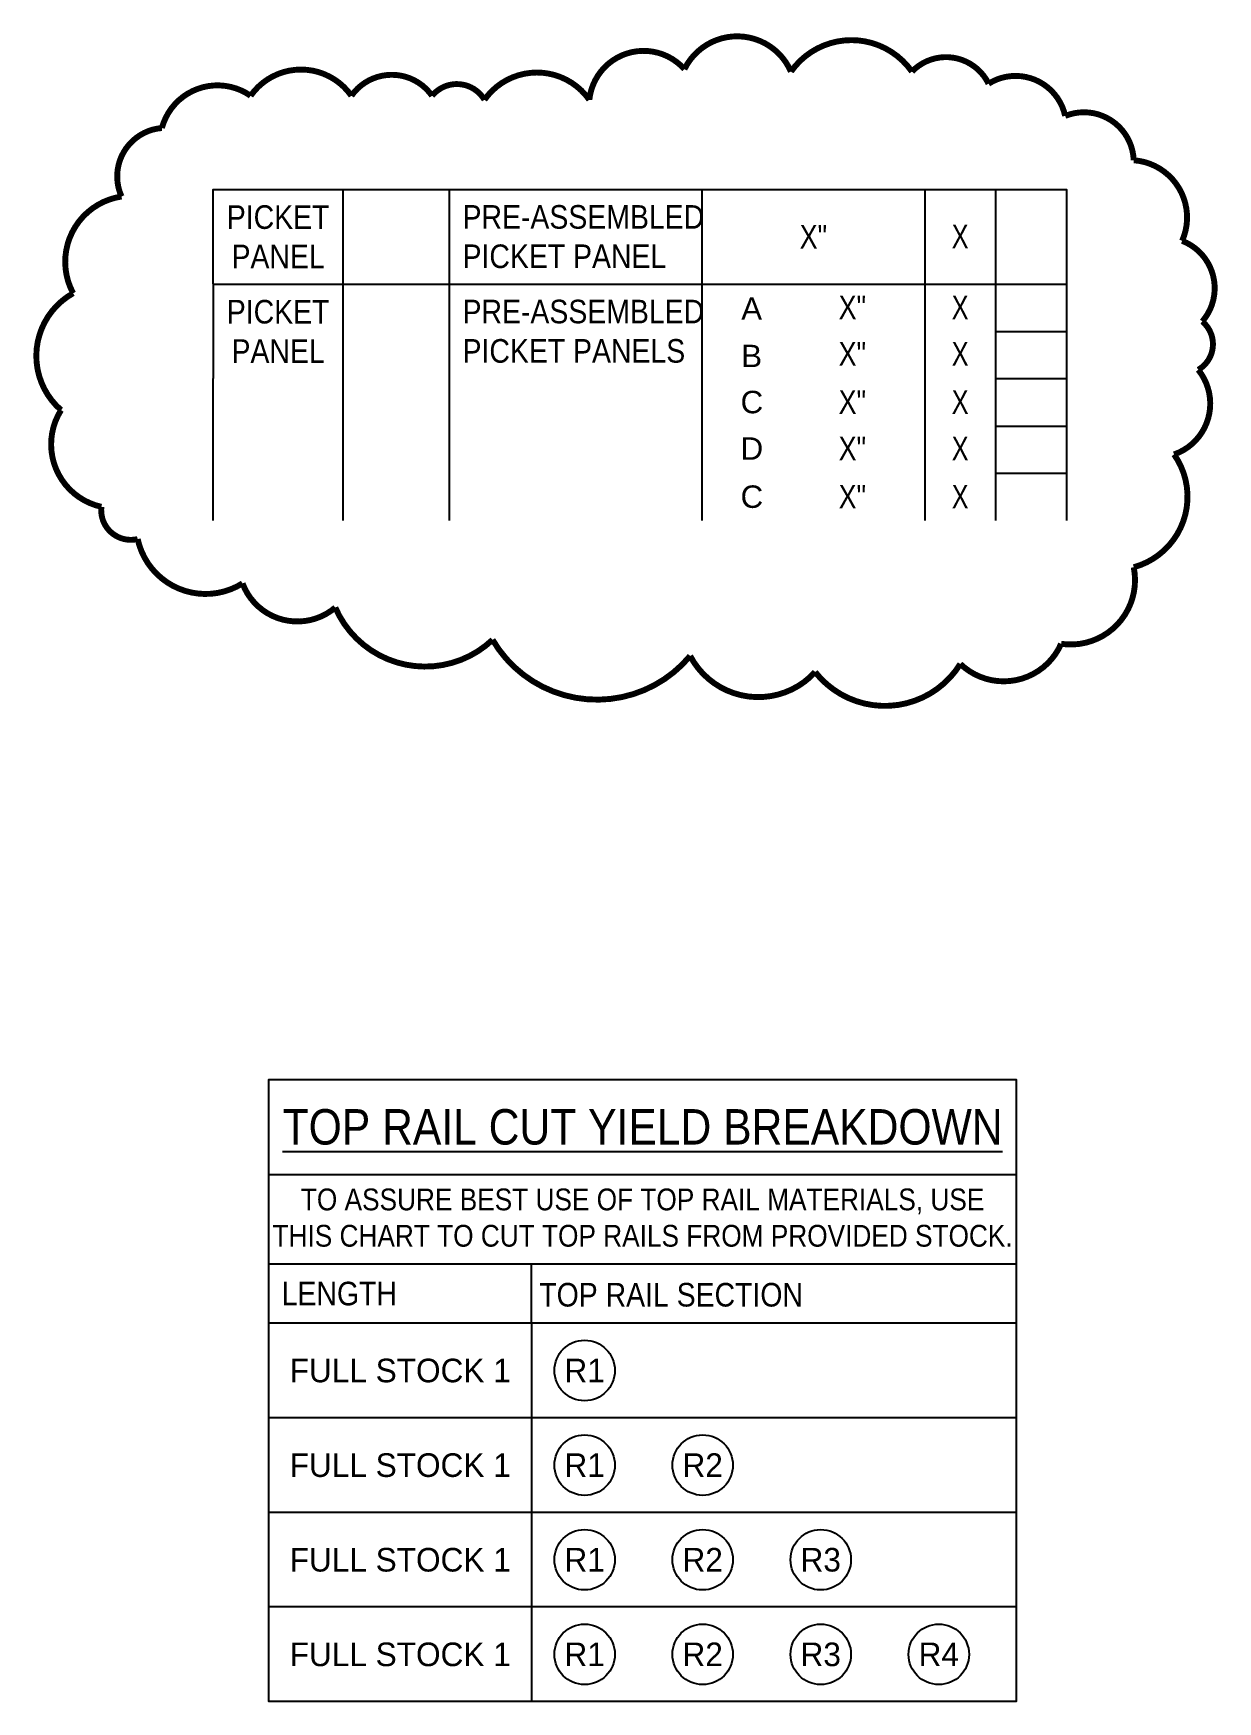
# Model space of a CAD drawing. Header units: inches. Extents: x -333 to 1223, y -450 to 45.
# Drawn here: x 795.9 to 896.2, y -415.5 to -274.2 of the extents above; entities that cross this region are included whole.
import ezdxf
from ezdxf.enums import TextEntityAlignment as Align

# ---------------------------------------------------------------- set-up
doc = ezdxf.new("R2010")
doc.units = ezdxf.units.IN
doc.header["$MEASUREMENT"] = 0
doc.set_wipeout_variables(frame=1)
for name, color, linetype in [('Dims', 1, 'Continuous'), ('NOTES', 7, 'Continuous'), ('PKTP-TAG', 81, 'Continuous'), ('PL', 252, 'Continuous'), ('TITLE-CALLOUT', 30, 'Continuous')]:
    doc.layers.add(name, color=color, linetype=linetype)
doc.styles.add('Schedule', font='GOTHIC.TTF', dxfattribs={"width": 0.9})
doc.styles.get("Standard").update_dxf_attribs({"font": 'arial.ttf'})

# ---------------------------------------------------------------- blocks, each defined once
blk = doc.blocks.new('PL-PKT-PANEL-BLOCK-01')
for p, q in [((10.99, 0), (10.99, -8.01)), ((19.99, 0), (19.99, -8.01)), ((41.4, 0), (41.4, -8.01)), ((60.27, 0), (60.27, -8.01)), ((66.27, 0), (66.27, -8.01))]:
    blk.add_line(p, q)
blk.add_lwpolyline([(0, -8.01), (0, 0), (72.27, 0), (72.27, -8.01)])
at = {"layer": 'NOTES', "char_height": 2, "style": 'Schedule'}
for s, insert, width, attachment_point in [('\\A1;PICKET\\PPANEL', (5.5, -4.01), 10.9931, 5), ('\\A1;PRE-ASSEMBLED PICKET PANEL', (21.12, -4.01), 20.2828, 4)]:
    blk.add_mtext(s, dxfattribs=dict(at, insert=insert, width=width, attachment_point=attachment_point))
at = {"layer": 'NOTES', "style": 'Schedule'}
for tag, width, p in [('DIMS', 0.85, (50.84, -4.01)), ('QTY', 0.8, (63.27, -3.98))]:
    blk.add_attdef(tag, text='', height=2, dxfattribs=dict(at, width=width)).set_placement(p, align=Align.MIDDLE_CENTER)
blk = doc.blocks.new('PL-PKT-PANEL-BLOCK-02')
for p, q in [((10.99, 0), (10.99, -8.01)), ((19.99, 0), (19.99, -8.01)), ((41.4, 0), (41.4, -8.01)), ((60.27, 0), (60.27, -8.01)), ((66.27, 0), (66.27, -8.01)), ((66.27, -4.01), (72.27, -4.01))]:
    blk.add_line(p, q)
for points in [[(0, 0), (0, -8.01)], [(0, 0), (66.27, 0)], [(66.27, 0), (72.27, 0), (72.27, -8.01)]]:
    blk.add_lwpolyline(points)
at = {"layer": 'NOTES', "char_height": 2, "style": 'Schedule'}
for s, insert, width, attachment_point in [('\\A1;PICKET\\PPANEL', (5.5, -4.01), 10.9931, 5), ('\\A1;PRE-ASSEMBLED PICKET PANELS', (21.12, -4.01), 20.2828, 4)]:
    blk.add_mtext(s, dxfattribs=dict(at, insert=insert, width=width, attachment_point=attachment_point))
at = {"layer": 'NOTES', "style": 'Schedule'}
for tag, width, p in [('DIMS', 0.85, (54.14, -1.98)), ('QTY', 0.8, (63.27, -1.98)), ('DIMS2', 0.85, (54.14, -5.92)), ('QTY2', 0.8, (63.27, -5.92))]:
    blk.add_attdef(tag, text='', height=2, dxfattribs=dict(at, width=width)).set_placement(p, align=Align.MIDDLE_CENTER)
blk.add_wipeout([(45.61, -3.81), (47.11, -2.95), (47.11, -1.22), (45.61, -0.35), (44.12, -1.22), (44.12, -2.95)]).dxf.layer = 'PKTP-TAG'
at = {"layer": 'PKTP-TAG'}
blk.add_text('A', height=1.9, dxfattribs=at).set_placement((45.61, -2.08), align=Align.MIDDLE_CENTER)
blk.add_wipeout([(45.61, -7.82), (47.11, -6.95), (47.11, -5.22), (45.61, -4.36), (44.12, -5.22), (44.12, -6.95)]).dxf.layer = 'PKTP-TAG'
blk.add_text('B', height=1.9, dxfattribs=at).set_placement((45.61, -6.09), align=Align.MIDDLE_CENTER)
blk = doc.blocks.new('PL-PKT-PANEL-FILLER-02')
for p, q in [((10.99, 0), (10.99, -8.01)), ((19.99, 0), (19.99, -8.01)), ((41.4, 0), (41.4, -8.01)), ((60.27, 0), (60.27, -8.01)), ((66.27, 0), (66.27, -8.01)), ((66.27, -4.01), (72.27, -4.01))]:
    blk.add_line(p, q)
for points in [[(0, -8.01), (0, 0)], [(66.27, 0), (72.27, 0), (72.27, -8.01)]]:
    blk.add_lwpolyline(points)
at = {"layer": 'NOTES', "style": 'Schedule'}
for tag, width, p in [('DIMS', 0.85, (54.14, -1.98)), ('QTY', 0.8, (63.27, -1.98)), ('DIMS2', 0.85, (54.14, -5.92)), ('QTY2', 0.8, (63.27, -5.92))]:
    blk.add_attdef(tag, text='', height=2, dxfattribs=dict(at, width=width)).set_placement(p, align=Align.MIDDLE_CENTER)
blk.add_wipeout([(45.61, -3.81), (47.11, -2.95), (47.11, -1.22), (45.61, -0.35), (44.12, -1.22), (44.12, -2.95)]).dxf.layer = 'PKTP-TAG'
at = {"layer": 'PKTP-TAG'}
blk.add_attdef('TAG', text='', height=1.9, dxfattribs=at).set_placement((45.63, -1.98), align=Align.MIDDLE_CENTER)
blk.add_wipeout([(45.61, -7.82), (47.11, -6.95), (47.11, -5.22), (45.61, -4.36), (44.12, -5.22), (44.12, -6.95)]).dxf.layer = 'PKTP-TAG'
blk.add_attdef('TAG2', text='', height=1.9, dxfattribs=at).set_placement((45.63, -5.92), align=Align.MIDDLE_CENTER)
blk = doc.blocks.new('PL-PKT-PANEL-FILLER-01')
for p, q in [((10.99, 0), (10.99, -4.01)), ((19.99, 0), (19.99, -4.01)), ((41.4, 0), (41.4, -4.01)), ((60.27, 0), (60.27, -4.01)), ((66.27, 0), (66.27, -4.01))]:
    blk.add_line(p, q)
for points in [[(0, -4.01), (0, 0)], [(66.27, 0), (72.27, 0), (72.27, -4.01)]]:
    blk.add_lwpolyline(points)
at = {"layer": 'NOTES', "style": 'Schedule'}
for tag, width, p in [('DIMS', 0.85, (54.14, -1.98)), ('QTY', 0.8, (63.27, -1.98))]:
    blk.add_attdef(tag, text='', height=2, dxfattribs=dict(at, width=width)).set_placement(p, align=Align.MIDDLE_CENTER)
blk.add_wipeout([(45.61, -3.81), (47.11, -2.95), (47.11, -1.22), (45.61, -0.35), (44.12, -1.22), (44.12, -2.95)]).dxf.layer = 'PKTP-TAG'
at = {"layer": 'PKTP-TAG'}
blk.add_attdef('TAG', text='', height=1.9, dxfattribs=at).set_placement((45.63, -1.98), align=Align.MIDDLE_CENTER)
blk = doc.blocks.new('TRCYB-01')
blk.add_line((22.26, 0), (22.26, -8.01))
blk.add_lwpolyline([(63.31, 0), (63.31, -8.01), (0, -8.01), (0, 0)])
blk.add_circle((26.75, -4.01), 2.56)
at = {"layer": 'NOTES', "style": 'Schedule'}
for tag, p in [('FS1', (11.13, -4.01)), ('TOPRAIL', (26.75, -4.01))]:
    blk.add_attdef(tag, text='', height=2, dxfattribs=at).set_placement(p, align=Align.MIDDLE_CENTER)
blk = doc.blocks.new('TRCYB-02')
blk.add_line((22.26, 0), (22.26, -8.01))
blk.add_lwpolyline([(63.31, 0), (63.31, -8.01), (0, -8.01), (0, 0)])
for centre in [(26.75, -4.01), (36.75, -4.01)]:
    blk.add_circle(centre, 2.56)
at = {"layer": 'NOTES', "style": 'Schedule'}
for tag, p in [('FS1', (11.13, -4.01)), ('TOPRAIL', (26.75, -4.01)), ('TOPRAIL2', (36.75, -4.01))]:
    blk.add_attdef(tag, text='', height=2, dxfattribs=at).set_placement(p, align=Align.MIDDLE_CENTER)
blk = doc.blocks.new('TRCYB-03')
blk.add_line((22.26, 0), (22.26, -8.01))
blk.add_lwpolyline([(63.31, 0), (63.31, -8.01), (0, -8.01), (0, 0)])
for centre in [(26.75, -4.01), (36.75, -4.01), (46.75, -4.01)]:
    blk.add_circle(centre, 2.56)
at = {"layer": 'NOTES', "style": 'Schedule'}
for tag, p in [('FS1', (11.13, -4.01)), ('TOPRAIL', (26.75, -4.01)), ('TOPRAIL2', (36.75, -4.01)), ('TOPRAIL3', (46.75, -4.01))]:
    blk.add_attdef(tag, text='', height=2, dxfattribs=at).set_placement(p, align=Align.MIDDLE_CENTER)
blk = doc.blocks.new('TRCYB-04')
blk.add_line((22.26, 0), (22.26, -8.01))
blk.add_lwpolyline([(63.31, 0), (63.31, -8.01), (0, -8.01), (0, 0)])
for centre in [(26.75, -4.01), (36.75, -4.01), (46.75, -4.01), (56.75, -4.01)]:
    blk.add_circle(centre, 2.56)
at = {"layer": 'NOTES', "style": 'Schedule'}
for tag, p in [('FS1', (11.13, -4.01)), ('TOPRAIL', (26.75, -4.01)), ('TOPRAIL2', (36.75, -4.01)), ('TOPRAIL3', (46.75, -4.01)), ('TOPRAIL4', (56.75, -4.01))]:
    blk.add_attdef(tag, text='', height=2, dxfattribs=at).set_placement(p, align=Align.MIDDLE_CENTER)
blk = doc.blocks.new('TOP RAIL CUT YIELD BREAKDOWN HEADER')
for p, q in [((0, -8.05), (63.31, -8.05)), ((0, -15.62), (63.31, -15.62)), ((22.26, -20.64), (22.26, -15.62))]:
    blk.add_line(p, q)
blk.add_lwpolyline([(63.31, -20.64), (0, -20.64), (0, 0), (63.31, 0)], close=True)
at = {"layer": 'NOTES', "style": 'Schedule'}
for s, insert, char_height, width, attachment_point in [('{\\LTOP RAIL CUT YIELD BREAKDOWN}', (31.66, -4.03), 3, 63.3119, 5), ('TO ASSURE BEST USE OF TOP RAIL MATERIALS, USE THIS CHART TO CUT TOP RAILS FROM PROVIDED STOCK.', (31.66, -11.71), 1.8457, 63.3119, 5), ('LENGTH', (1.09, -17.13), 2, 9.4775, 1), ('TOP RAIL SECTION', (22.91, -17.23), 2, 38.6837, 1)]:
    blk.add_mtext(s, dxfattribs=dict(at, insert=insert, char_height=char_height, width=width, attachment_point=attachment_point))

msp = doc.modelspace()

# ---------------------------------------------------------------- block references
at = {"layer": 'PL'}
msp.add_blockref('PL-PKT-PANEL-BLOCK-01', (811.10317, -287.42413), dxfattribs=at).add_auto_attribs({'DIMS': 'X"', 'QTY': 'X'})
at = {"layer": 'TITLE-CALLOUT'}
msp.add_blockref('TOP RAIL CUT YIELD BREAKDOWN HEADER', (815.81486, -362.81573), dxfattribs=at)
for name, p, values in [('TRCYB-01', (815.81486, -383.45216), {'TOPRAIL': 'R1', 'FS1': 'FULL STOCK 1'}), ('TRCYB-02', (815.81486, -391.46671), {'TOPRAIL2': 'R2', 'TOPRAIL': 'R1', 'FS1': 'FULL STOCK 1'}), ('TRCYB-03', (815.81486, -399.48125), {'TOPRAIL3': 'R3', 'TOPRAIL2': 'R2', 'TOPRAIL': 'R1', 'FS1': 'FULL STOCK 1'}), ('TRCYB-04', (815.81486, -407.4958), {'TOPRAIL4': 'R4', 'TOPRAIL3': 'R3', 'TOPRAIL2': 'R2', 'TOPRAIL': 'R1', 'FS1': 'FULL STOCK 1'})]:
    msp.add_blockref(name, p, dxfattribs=at).add_auto_attribs(values)

# ---------------------------------------------------------------- next in the draw order: block references
at = {"layer": 'PL'}
msp.add_blockref('PL-PKT-PANEL-BLOCK-02', (811.10317, -295.43868), dxfattribs=at).add_auto_attribs({'DIMS': 'X"', 'QTY': 'X', 'DIMS2': 'X"', 'QTY2': 'X'})

# ---------------------------------------------------------------- next in the draw order: block references
msp.add_blockref('PL-PKT-PANEL-FILLER-02', (811.10317, -303.45322), dxfattribs=at).add_auto_attribs({'TAG': 'C', 'DIMS': 'X"', 'QTY': 'X', 'TAG2': 'D', 'DIMS2': 'X"', 'QTY2': 'X'})

# ---------------------------------------------------------------- next in the draw order: block references
msp.add_blockref('PL-PKT-PANEL-FILLER-01', (811.10317, -311.46777), dxfattribs=at).add_auto_attribs({'TAG': 'C', 'DIMS': 'X"', 'QTY': 'X'})

# ---------------------------------------------------------------- next in the draw order: linework, layer by layer
at = {"layer": 'Dims', "const_width": 0.5}
msp.add_lwpolyline([(851.0202, -277.24129), (851.0202, -277.24129, -0.639824709), (860.04201, -277.44566), (860.04201, -277.44566, -0.52056705), (870.28938, -277.44566), (870.28938, -277.44566, -0.52056705), (876.77938, -278.46958), (876.77938, -278.46958, -0.52056705), (883.26938, -281.20003), (883.26938, -281.20003, -0.52056705), (889.07622, -284.95439), (889.07622, -284.95439, -0.52056705), (893.17517, -291.7805), (893.17517, -291.7805, -0.52056705), (894.88307, -298.60662), (894.88307, -298.60662, -0.52056705), (894.54149, -302.70229), (894.54149, -302.70229, -0.52056705), (892.49201, -309.8697), (892.49201, -309.8697, -0.52056705), (889.07622, -319.42627), (889.07622, -319.42627, -0.52056705), (882.9278, -325.91107), (882.9278, -325.91107, -0.52056705), (874.38833, -327.6176), (874.38833, -327.6176, -0.52056705), (862.09148, -328.30021), (862.09148, -328.30021, -0.52056705), (851.50253, -326.93499), (851.50253, -326.93499, -0.52056705), (834.76516, -325.56977), (834.76516, -325.56977, -0.52056705), (821.44358, -322.83932), (821.44358, -322.83932, -0.52056705), (813.58726, -320.79149), (813.58726, -320.79149, -0.52056705), (804.7062, -317.03713), (804.7062, -317.03713, -0.52056705), (801.632, -314.30668), (801.632, -314.30668, -0.52056705), (798.2162, -306.11534), (798.2162, -306.11534, -0.52056705), (799.24094, -296.21748), (799.24094, -296.21748, -0.52056705), (803.33989, -288.02614), (803.33989, -288.02614, -0.52056705), (806.75568, -282.22394), (806.75568, -282.22394, -0.52056705), (814.27042, -279.4935), (814.27042, -279.4935, -0.52056705), (822.80989, -279.4935), (822.80989, -279.4935, -0.52056705), (829.64147, -279.4935), (829.64147, -279.4935, -0.52056705), (834.082, -279.8348), (834.082, -279.8348, -0.52056705), (842.96305, -279.8348), (842.96305, -279.8348, -0.652242765), (851.0202, -277.24129), (851.0202, -277.24129)], format="xyb", dxfattribs=at)

doc.saveas('drawing.dxf')
